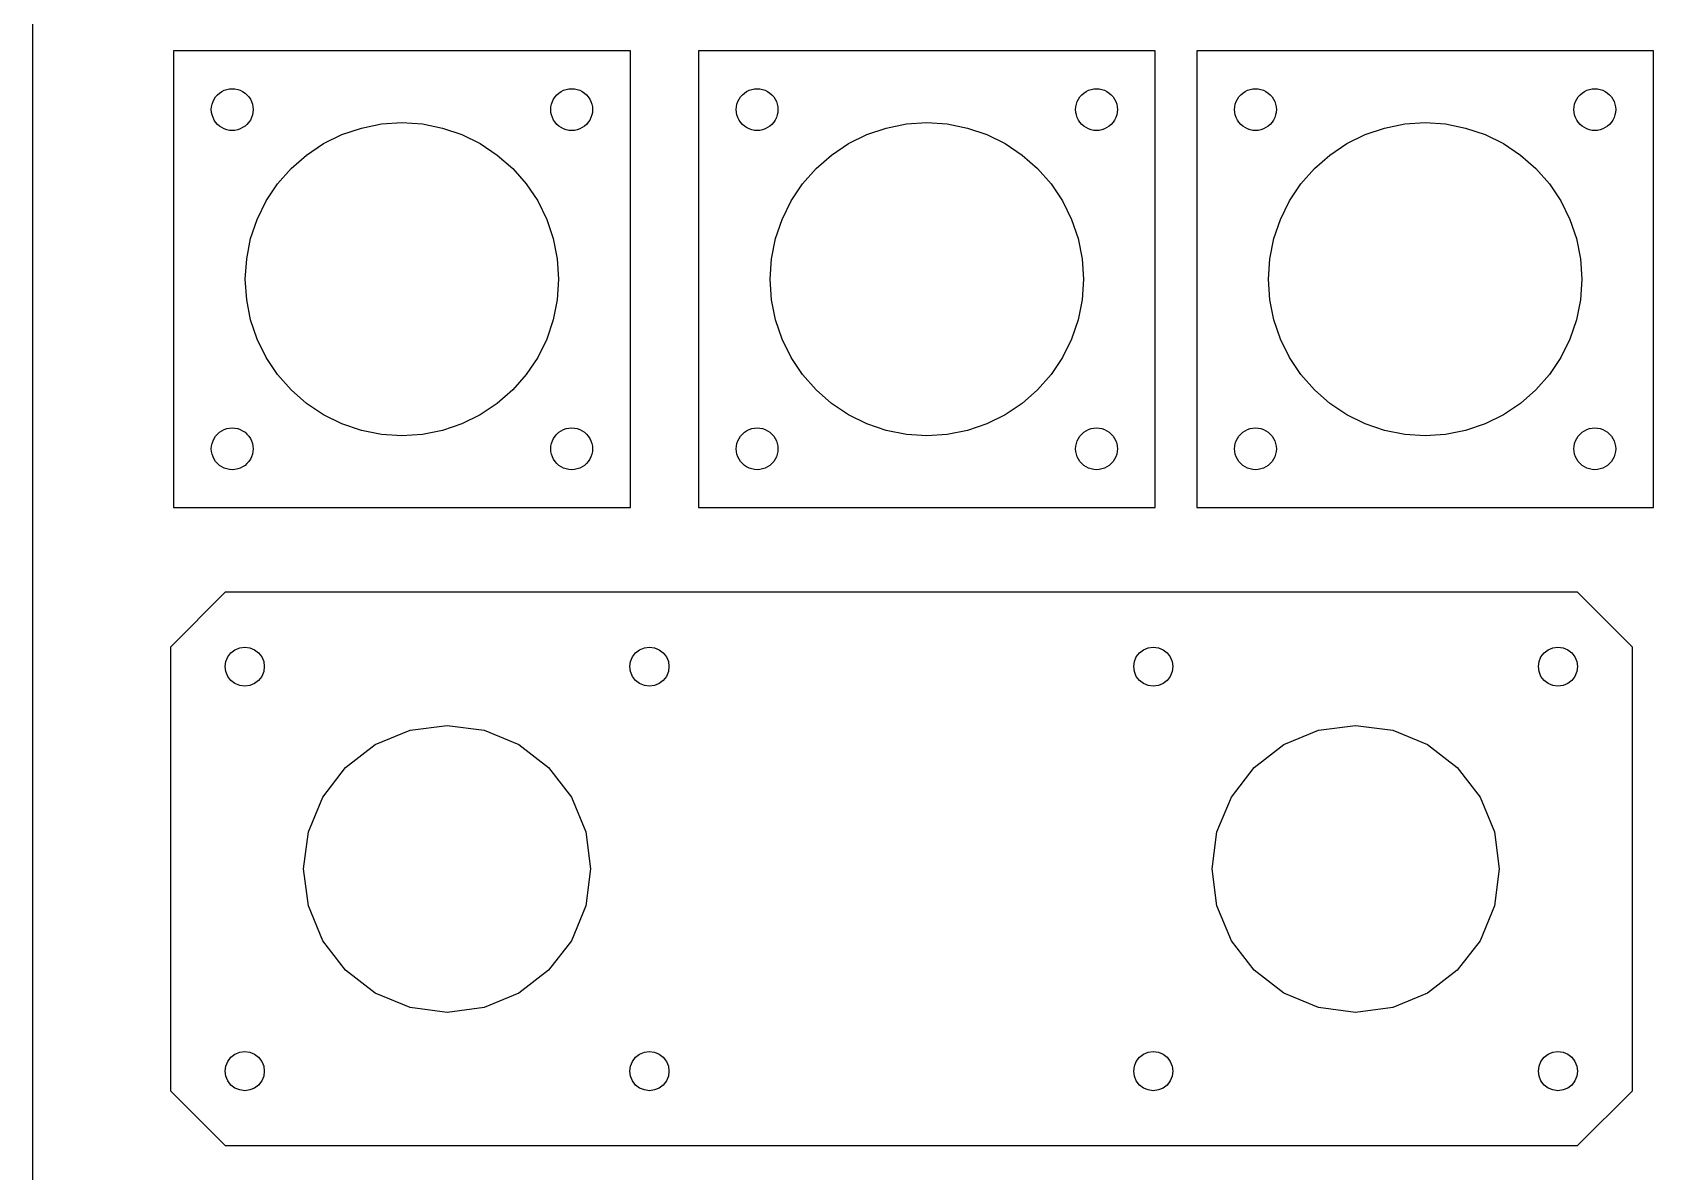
# Model space of a CAD drawing. Extents: x -40 to 860, y 223 to 823.
# Drawn here: x -39.8 to 84.4, y 649.8 to 737.1 of the extents above; entities that cross this region are included whole.
import ezdxf

# ---------------------------------------------------------------- set-up
doc = ezdxf.new("R2010")
doc.units = 0
doc.header["$MEASUREMENT"] = 0
doc.layers.add('Component#1', color=7, linetype='Continuous')
doc.layers.add('Component#2', color=7, linetype='Continuous')

msp = doc.modelspace()

# ---------------------------------------------------------------- linework, layer by layer
at = {"color": 1}
msp.add_line((-39.78, 822.9), (-39.78, 222.9), dxfattribs=at)
at = {"layer": 'Component#1', "color": 2}
for points in [[(-28.97, 735.71, 0), (-28.97, 700.71, 0), (6.03, 700.71, 0), (6.03, 735.71, 0), (-28.97, 735.71, 0)], [(11.24, 735.71, 0), (11.24, 700.71, 0), (46.24, 700.71, 0), (46.24, 735.71, 0), (11.24, 735.71, 0)], [(49.42, 735.71, 0), (49.42, 700.71, 0), (84.42, 700.71, 0), (84.42, 735.71, 0), (49.42, 735.71, 0)]]:
    msp.add_polyline3d(points, dxfattribs=at)
at = {"layer": 'Component#1'}
for points in [[(-25.08, 732.69, 0), (-24.88, 732.76, 0), (-24.68, 732.8, 0), (-24.47, 732.81, 0), (-24.26, 732.8, 0), (-24.05, 732.76, 0), (-23.85, 732.69, 0), (-23.67, 732.6, 0), (-23.49, 732.48, 0), (-23.34, 732.34, 0), (-23.2, 732.18, 0), (-23.08, 732.01, 0), (-22.99, 731.82, 0), (-22.92, 731.62, 0), (-22.88, 731.42, 0), (-22.87, 731.21, 0), (-22.88, 731, 0), (-22.92, 730.8, 0), (-22.99, 730.6, 0), (-23.08, 730.41, 0), (-23.2, 730.24, 0), (-23.34, 730.08, 0), (-23.49, 729.94, 0), (-23.67, 729.83, 0), (-23.85, 729.73, 0), (-24.05, 729.67, 0), (-24.26, 729.62, 0), (-24.47, 729.61, 0), (-24.68, 729.62, 0), (-24.88, 729.67, 0), (-25.08, 729.73, 0), (-25.27, 729.83, 0), (-25.44, 729.94, 0), (-25.6, 730.08, 0), (-25.74, 730.24, 0), (-25.85, 730.41, 0), (-25.94, 730.6, 0), (-26.01, 730.8, 0), (-26.05, 731, 0), (-26.07, 731.21, 0), (-26.05, 731.42, 0), (-26.01, 731.62, 0), (-25.94, 731.82, 0), (-25.85, 732.01, 0), (-25.74, 732.18, 0), (-25.6, 732.34, 0), (-25.44, 732.48, 0), (-25.27, 732.6, 0), (-25.08, 732.69, 0)], [(-0.05, 731, 0), (-0.07, 731.21, 0), (-0.05, 731.42, 0), (-0.01, 731.62, 0), (0.06, 731.82, 0), (0.15, 732.01, 0), (0.26, 732.18, 0), (0.4, 732.34, 0), (0.56, 732.48, 0), (0.73, 732.6, 0), (0.92, 732.69, 0), (1.12, 732.76, 0), (1.32, 732.8, 0), (1.53, 732.81, 0), (1.74, 732.8, 0), (1.95, 732.76, 0), (2.15, 732.69, 0), (2.33, 732.6, 0), (2.51, 732.48, 0), (2.66, 732.34, 0), (2.8, 732.18, 0), (2.92, 732.01, 0), (3.01, 731.82, 0), (3.08, 731.62, 0), (3.12, 731.42, 0), (3.13, 731.21, 0), (3.12, 731, 0), (3.08, 730.8, 0), (3.01, 730.6, 0), (2.92, 730.41, 0), (2.8, 730.24, 0), (2.66, 730.08, 0), (2.51, 729.94, 0), (2.33, 729.83, 0), (2.15, 729.73, 0), (1.95, 729.67, 0), (1.74, 729.62, 0), (1.53, 729.61, 0), (1.32, 729.62, 0), (1.12, 729.67, 0), (0.92, 729.73, 0), (0.73, 729.83, 0), (0.56, 729.94, 0), (0.4, 730.08, 0), (0.26, 730.24, 0), (0.15, 730.41, 0), (0.06, 730.6, 0), (-0.01, 730.8, 0), (-0.05, 731, 0)], [(15.13, 732.69, 0), (15.33, 732.76, 0), (15.53, 732.8, 0), (15.74, 732.81, 0), (15.95, 732.8, 0), (16.16, 732.76, 0), (16.35, 732.69, 0), (16.54, 732.6, 0), (16.72, 732.48, 0), (16.87, 732.34, 0), (17.01, 732.18, 0), (17.13, 732.01, 0), (17.22, 731.82, 0), (17.29, 731.62, 0), (17.33, 731.42, 0), (17.34, 731.21, 0), (17.33, 731, 0), (17.29, 730.8, 0), (17.22, 730.6, 0), (17.13, 730.41, 0), (17.01, 730.24, 0), (16.87, 730.08, 0), (16.72, 729.94, 0), (16.54, 729.83, 0), (16.35, 729.73, 0), (16.16, 729.67, 0), (15.95, 729.62, 0), (15.74, 729.61, 0), (15.53, 729.62, 0), (15.33, 729.67, 0), (15.13, 729.73, 0), (14.94, 729.83, 0), (14.77, 729.94, 0), (14.61, 730.08, 0), (14.47, 730.24, 0), (14.36, 730.41, 0), (14.26, 730.6, 0), (14.2, 730.8, 0), (14.16, 731, 0), (14.14, 731.21, 0), (14.16, 731.42, 0), (14.2, 731.62, 0), (14.26, 731.82, 0), (14.36, 732.01, 0), (14.47, 732.18, 0), (14.61, 732.34, 0), (14.77, 732.48, 0), (14.94, 732.6, 0), (15.13, 732.69, 0)], [(40.16, 731, 0), (40.14, 731.21, 0), (40.16, 731.42, 0), (40.2, 731.62, 0), (40.26, 731.82, 0), (40.36, 732.01, 0), (40.47, 732.18, 0), (40.61, 732.34, 0), (40.77, 732.48, 0), (40.94, 732.6, 0), (41.13, 732.69, 0), (41.33, 732.76, 0), (41.53, 732.8, 0), (41.74, 732.81, 0), (41.95, 732.8, 0), (42.16, 732.76, 0), (42.35, 732.69, 0), (42.54, 732.6, 0), (42.72, 732.48, 0), (42.87, 732.34, 0), (43.01, 732.18, 0), (43.13, 732.01, 0), (43.22, 731.82, 0), (43.29, 731.62, 0), (43.33, 731.42, 0), (43.34, 731.21, 0), (43.33, 731, 0), (43.29, 730.8, 0), (43.22, 730.6, 0), (43.13, 730.41, 0), (43.01, 730.24, 0), (42.87, 730.08, 0), (42.72, 729.94, 0), (42.54, 729.83, 0), (42.35, 729.73, 0), (42.16, 729.67, 0), (41.95, 729.62, 0), (41.74, 729.61, 0), (41.53, 729.62, 0), (41.33, 729.67, 0), (41.13, 729.73, 0), (40.94, 729.83, 0), (40.77, 729.94, 0), (40.61, 730.08, 0), (40.47, 730.24, 0), (40.36, 730.41, 0), (40.26, 730.6, 0), (40.2, 730.8, 0), (40.16, 731, 0)], [(53.3, 732.69, 0), (53.5, 732.76, 0), (53.71, 732.8, 0), (53.92, 732.81, 0), (54.13, 732.8, 0), (54.33, 732.76, 0), (54.53, 732.69, 0), (54.72, 732.6, 0), (54.89, 732.48, 0), (55.05, 732.34, 0), (55.19, 732.18, 0), (55.3, 732.01, 0), (55.39, 731.82, 0), (55.46, 731.62, 0), (55.5, 731.42, 0), (55.52, 731.21, 0), (55.5, 731, 0), (55.46, 730.8, 0), (55.39, 730.6, 0), (55.3, 730.41, 0), (55.19, 730.24, 0), (55.05, 730.08, 0), (54.89, 729.94, 0), (54.72, 729.83, 0), (54.53, 729.73, 0), (54.33, 729.67, 0), (54.13, 729.62, 0), (53.92, 729.61, 0), (53.71, 729.62, 0), (53.5, 729.67, 0), (53.3, 729.73, 0), (53.12, 729.83, 0), (52.94, 729.94, 0), (52.79, 730.08, 0), (52.65, 730.24, 0), (52.53, 730.41, 0), (52.44, 730.6, 0), (52.37, 730.8, 0), (52.33, 731, 0), (52.32, 731.21, 0), (52.33, 731.42, 0), (52.37, 731.62, 0), (52.44, 731.82, 0), (52.53, 732.01, 0), (52.65, 732.18, 0), (52.79, 732.34, 0), (52.94, 732.48, 0), (53.12, 732.6, 0), (53.3, 732.69, 0)], [(78.33, 731, 0), (78.32, 731.21, 0), (78.33, 731.42, 0), (78.37, 731.62, 0), (78.44, 731.82, 0), (78.53, 732.01, 0), (78.65, 732.18, 0), (78.79, 732.34, 0), (78.94, 732.48, 0), (79.12, 732.6, 0), (79.3, 732.69, 0), (79.5, 732.76, 0), (79.71, 732.8, 0), (79.92, 732.81, 0), (80.13, 732.8, 0), (80.33, 732.76, 0), (80.53, 732.69, 0), (80.72, 732.6, 0), (80.89, 732.48, 0), (81.05, 732.34, 0), (81.19, 732.18, 0), (81.3, 732.01, 0), (81.39, 731.82, 0), (81.46, 731.62, 0), (81.5, 731.42, 0), (81.52, 731.21, 0), (81.5, 731, 0), (81.46, 730.8, 0), (81.39, 730.6, 0), (81.3, 730.41, 0), (81.19, 730.24, 0), (81.05, 730.08, 0), (80.89, 729.94, 0), (80.72, 729.83, 0), (80.53, 729.73, 0), (80.33, 729.67, 0), (80.13, 729.62, 0), (79.92, 729.61, 0), (79.71, 729.62, 0), (79.5, 729.67, 0), (79.3, 729.73, 0), (79.12, 729.83, 0), (78.94, 729.94, 0), (78.79, 730.08, 0), (78.65, 730.24, 0), (78.53, 730.41, 0), (78.44, 730.6, 0), (78.37, 730.8, 0), (78.33, 731, 0)], [(-23.47, 718.21, 0), (-23.36, 719.78, 0), (-23.06, 721.32, 0), (-22.55, 722.8, 0), (-21.86, 724.21, 0), (-20.99, 725.52, 0), (-19.95, 726.7, 0), (-18.77, 727.73, 0), (-17.47, 728.6, 0), (-16.06, 729.3, 0), (-14.57, 729.8, 0), (-13.03, 730.11, 0), (-11.47, 730.21, 0), (-9.9, 730.11, 0), (-8.36, 729.8, 0), (-6.87, 729.3, 0), (-5.47, 728.6, 0), (-4.16, 727.73, 0), (-2.98, 726.7, 0), (-1.95, 725.52, 0), (-1.07, 724.21, 0), (-0.38, 722.8, 0), (0.12, 721.32, 0), (0.43, 719.78, 0), (0.53, 718.21, 0), (0.43, 716.64, 0), (0.12, 715.1, 0), (-0.38, 713.62, 0), (-1.07, 712.21, 0), (-1.95, 710.91, 0), (-2.98, 709.73, 0), (-4.16, 708.69, 0), (-5.47, 707.82, 0), (-6.87, 707.12, 0), (-8.36, 706.62, 0), (-9.9, 706.31, 0), (-11.47, 706.21, 0), (-13.03, 706.31, 0), (-14.57, 706.62, 0), (-16.06, 707.12, 0), (-17.47, 707.82, 0), (-18.77, 708.69, 0), (-19.95, 709.73, 0), (-20.99, 710.91, 0), (-21.86, 712.21, 0), (-22.55, 713.62, 0), (-23.06, 715.1, 0), (-23.36, 716.64, 0), (-23.47, 718.21, 0)], [(16.74, 718.21, 0), (16.84, 719.78, 0), (17.15, 721.32, 0), (17.66, 722.8, 0), (18.35, 724.21, 0), (19.22, 725.52, 0), (20.26, 726.7, 0), (21.44, 727.73, 0), (22.74, 728.6, 0), (24.15, 729.3, 0), (25.64, 729.8, 0), (27.18, 730.11, 0), (28.74, 730.21, 0), (30.31, 730.11, 0), (31.85, 729.8, 0), (33.33, 729.3, 0), (34.74, 728.6, 0), (36.05, 727.73, 0), (37.23, 726.7, 0), (38.26, 725.52, 0), (39.13, 724.21, 0), (39.83, 722.8, 0), (40.33, 721.32, 0), (40.64, 719.78, 0), (40.74, 718.21, 0), (40.64, 716.64, 0), (40.33, 715.1, 0), (39.83, 713.62, 0), (39.13, 712.21, 0), (38.26, 710.91, 0), (37.23, 709.73, 0), (36.05, 708.69, 0), (34.74, 707.82, 0), (33.33, 707.12, 0), (31.85, 706.62, 0), (30.31, 706.31, 0), (28.74, 706.21, 0), (27.18, 706.31, 0), (25.64, 706.62, 0), (24.15, 707.12, 0), (22.74, 707.82, 0), (21.44, 708.69, 0), (20.26, 709.73, 0), (19.22, 710.91, 0), (18.35, 712.21, 0), (17.66, 713.62, 0), (17.15, 715.1, 0), (16.84, 716.64, 0), (16.74, 718.21, 0)], [(54.92, 718.21, 0), (55.02, 719.78, 0), (55.33, 721.32, 0), (55.83, 722.8, 0), (56.52, 724.21, 0), (57.4, 725.52, 0), (58.43, 726.7, 0), (59.61, 727.73, 0), (60.92, 728.6, 0), (62.32, 729.3, 0), (63.81, 729.8, 0), (65.35, 730.11, 0), (66.92, 730.21, 0), (68.48, 730.11, 0), (70.02, 729.8, 0), (71.51, 729.3, 0), (72.92, 728.6, 0), (74.22, 727.73, 0), (75.4, 726.7, 0), (76.44, 725.52, 0), (77.31, 724.21, 0), (78, 722.8, 0), (78.51, 721.32, 0), (78.81, 719.78, 0), (78.92, 718.21, 0), (78.81, 716.64, 0), (78.51, 715.1, 0), (78, 713.62, 0), (77.31, 712.21, 0), (76.44, 710.91, 0), (75.4, 709.73, 0), (74.22, 708.69, 0), (72.92, 707.82, 0), (71.51, 707.12, 0), (70.02, 706.62, 0), (68.48, 706.31, 0), (66.92, 706.21, 0), (65.35, 706.31, 0), (63.81, 706.62, 0), (62.32, 707.12, 0), (60.92, 707.82, 0), (59.61, 708.69, 0), (58.43, 709.73, 0), (57.4, 710.91, 0), (56.52, 712.21, 0), (55.83, 713.62, 0), (55.33, 715.1, 0), (55.02, 716.64, 0), (54.92, 718.21, 0)], [(-24.47, 703.61, 0), (-24.68, 703.62, 0), (-24.88, 703.67, 0), (-25.08, 703.73, 0), (-25.27, 703.83, 0), (-25.44, 703.94, 0), (-25.6, 704.08, 0), (-25.74, 704.24, 0), (-25.85, 704.41, 0), (-25.94, 704.6, 0), (-26.01, 704.8, 0), (-26.05, 705, 0), (-26.07, 705.21, 0), (-26.05, 705.42, 0), (-26.01, 705.62, 0), (-25.94, 705.82, 0), (-25.85, 706.01, 0), (-25.74, 706.18, 0), (-25.6, 706.34, 0), (-25.44, 706.48, 0), (-25.27, 706.6, 0), (-25.08, 706.69, 0), (-24.88, 706.76, 0), (-24.68, 706.8, 0), (-24.47, 706.81, 0), (-24.26, 706.8, 0), (-24.05, 706.76, 0), (-23.85, 706.69, 0), (-23.67, 706.6, 0), (-23.49, 706.48, 0), (-23.34, 706.34, 0), (-23.2, 706.18, 0), (-23.08, 706.01, 0), (-22.99, 705.82, 0), (-22.92, 705.62, 0), (-22.88, 705.42, 0), (-22.87, 705.21, 0), (-22.88, 705, 0), (-22.92, 704.8, 0), (-22.99, 704.6, 0), (-23.08, 704.41, 0), (-23.2, 704.24, 0), (-23.34, 704.08, 0), (-23.49, 703.94, 0), (-23.67, 703.83, 0), (-23.85, 703.73, 0), (-24.05, 703.67, 0), (-24.26, 703.62, 0), (-24.47, 703.61, 0)], [(2.92, 706.01, 0), (3.01, 705.82, 0), (3.08, 705.62, 0), (3.12, 705.42, 0), (3.13, 705.21, 0), (3.12, 705, 0), (3.08, 704.8, 0), (3.01, 704.6, 0), (2.92, 704.41, 0), (2.8, 704.24, 0), (2.66, 704.08, 0), (2.51, 703.94, 0), (2.33, 703.83, 0), (2.15, 703.73, 0), (1.95, 703.67, 0), (1.74, 703.62, 0), (1.53, 703.61, 0), (1.32, 703.62, 0), (1.12, 703.67, 0), (0.92, 703.73, 0), (0.73, 703.83, 0), (0.56, 703.94, 0), (0.4, 704.08, 0), (0.26, 704.24, 0), (0.15, 704.41, 0), (0.06, 704.6, 0), (-0.01, 704.8, 0), (-0.05, 705, 0), (-0.07, 705.21, 0), (-0.05, 705.42, 0), (-0.01, 705.62, 0), (0.06, 705.82, 0), (0.15, 706.01, 0), (0.26, 706.18, 0), (0.4, 706.34, 0), (0.56, 706.48, 0), (0.73, 706.6, 0), (0.92, 706.69, 0), (1.12, 706.76, 0), (1.32, 706.8, 0), (1.53, 706.81, 0), (1.74, 706.8, 0), (1.95, 706.76, 0), (2.15, 706.69, 0), (2.33, 706.6, 0), (2.51, 706.48, 0), (2.66, 706.34, 0), (2.8, 706.18, 0), (2.92, 706.01, 0)], [(15.74, 703.61, 0), (15.53, 703.62, 0), (15.33, 703.67, 0), (15.13, 703.73, 0), (14.94, 703.83, 0), (14.77, 703.94, 0), (14.61, 704.08, 0), (14.47, 704.24, 0), (14.36, 704.41, 0), (14.26, 704.6, 0), (14.2, 704.8, 0), (14.16, 705, 0), (14.14, 705.21, 0), (14.16, 705.42, 0), (14.2, 705.62, 0), (14.26, 705.82, 0), (14.36, 706.01, 0), (14.47, 706.18, 0), (14.61, 706.34, 0), (14.77, 706.48, 0), (14.94, 706.6, 0), (15.13, 706.69, 0), (15.33, 706.76, 0), (15.53, 706.8, 0), (15.74, 706.81, 0), (15.95, 706.8, 0), (16.16, 706.76, 0), (16.35, 706.69, 0), (16.54, 706.6, 0), (16.72, 706.48, 0), (16.87, 706.34, 0), (17.01, 706.18, 0), (17.13, 706.01, 0), (17.22, 705.82, 0), (17.29, 705.62, 0), (17.33, 705.42, 0), (17.34, 705.21, 0), (17.33, 705, 0), (17.29, 704.8, 0), (17.22, 704.6, 0), (17.13, 704.41, 0), (17.01, 704.24, 0), (16.87, 704.08, 0), (16.72, 703.94, 0), (16.54, 703.83, 0), (16.35, 703.73, 0), (16.16, 703.67, 0), (15.95, 703.62, 0), (15.74, 703.61, 0)], [(43.13, 706.01, 0), (43.22, 705.82, 0), (43.29, 705.62, 0), (43.33, 705.42, 0), (43.34, 705.21, 0), (43.33, 705, 0), (43.29, 704.8, 0), (43.22, 704.6, 0), (43.13, 704.41, 0), (43.01, 704.24, 0), (42.87, 704.08, 0), (42.72, 703.94, 0), (42.54, 703.83, 0), (42.35, 703.73, 0), (42.16, 703.67, 0), (41.95, 703.62, 0), (41.74, 703.61, 0), (41.53, 703.62, 0), (41.33, 703.67, 0), (41.13, 703.73, 0), (40.94, 703.83, 0), (40.77, 703.94, 0), (40.61, 704.08, 0), (40.47, 704.24, 0), (40.36, 704.41, 0), (40.26, 704.6, 0), (40.2, 704.8, 0), (40.16, 705, 0), (40.14, 705.21, 0), (40.16, 705.42, 0), (40.2, 705.62, 0), (40.26, 705.82, 0), (40.36, 706.01, 0), (40.47, 706.18, 0), (40.61, 706.34, 0), (40.77, 706.48, 0), (40.94, 706.6, 0), (41.13, 706.69, 0), (41.33, 706.76, 0), (41.53, 706.8, 0), (41.74, 706.81, 0), (41.95, 706.8, 0), (42.16, 706.76, 0), (42.35, 706.69, 0), (42.54, 706.6, 0), (42.72, 706.48, 0), (42.87, 706.34, 0), (43.01, 706.18, 0), (43.13, 706.01, 0)], [(53.92, 703.61, 0), (53.71, 703.62, 0), (53.5, 703.67, 0), (53.3, 703.73, 0), (53.12, 703.83, 0), (52.94, 703.94, 0), (52.79, 704.08, 0), (52.65, 704.24, 0), (52.53, 704.41, 0), (52.44, 704.6, 0), (52.37, 704.8, 0), (52.33, 705, 0), (52.32, 705.21, 0), (52.33, 705.42, 0), (52.37, 705.62, 0), (52.44, 705.82, 0), (52.53, 706.01, 0), (52.65, 706.18, 0), (52.79, 706.34, 0), (52.94, 706.48, 0), (53.12, 706.6, 0), (53.3, 706.69, 0), (53.5, 706.76, 0), (53.71, 706.8, 0), (53.92, 706.81, 0), (54.13, 706.8, 0), (54.33, 706.76, 0), (54.53, 706.69, 0), (54.72, 706.6, 0), (54.89, 706.48, 0), (55.05, 706.34, 0), (55.19, 706.18, 0), (55.3, 706.01, 0), (55.39, 705.82, 0), (55.46, 705.62, 0), (55.5, 705.42, 0), (55.52, 705.21, 0), (55.5, 705, 0), (55.46, 704.8, 0), (55.39, 704.6, 0), (55.3, 704.41, 0), (55.19, 704.24, 0), (55.05, 704.08, 0), (54.89, 703.94, 0), (54.72, 703.83, 0), (54.53, 703.73, 0), (54.33, 703.67, 0), (54.13, 703.62, 0), (53.92, 703.61, 0)], [(81.3, 706.01, 0), (81.39, 705.82, 0), (81.46, 705.62, 0), (81.5, 705.42, 0), (81.52, 705.21, 0), (81.5, 705, 0), (81.46, 704.8, 0), (81.39, 704.6, 0), (81.3, 704.41, 0), (81.19, 704.24, 0), (81.05, 704.08, 0), (80.89, 703.94, 0), (80.72, 703.83, 0), (80.53, 703.73, 0), (80.33, 703.67, 0), (80.13, 703.62, 0), (79.92, 703.61, 0), (79.71, 703.62, 0), (79.5, 703.67, 0), (79.3, 703.73, 0), (79.12, 703.83, 0), (78.94, 703.94, 0), (78.79, 704.08, 0), (78.65, 704.24, 0), (78.53, 704.41, 0), (78.44, 704.6, 0), (78.37, 704.8, 0), (78.33, 705, 0), (78.32, 705.21, 0), (78.33, 705.42, 0), (78.37, 705.62, 0), (78.44, 705.82, 0), (78.53, 706.01, 0), (78.65, 706.18, 0), (78.79, 706.34, 0), (78.94, 706.48, 0), (79.12, 706.6, 0), (79.3, 706.69, 0), (79.5, 706.76, 0), (79.71, 706.8, 0), (79.92, 706.81, 0), (80.13, 706.8, 0), (80.33, 706.76, 0), (80.53, 706.69, 0), (80.72, 706.6, 0), (80.89, 706.48, 0), (81.05, 706.34, 0), (81.19, 706.18, 0), (81.3, 706.01, 0)]]:
    msp.add_polyline3d(points, dxfattribs=at)
at = {"layer": 'Component#2', "color": 2}
msp.add_polyline3d([(78.59, 694.22, 0), (-25.01, 694.22, 0), (-29.21, 690.02, 0), (-29.21, 656.02, 0), (-25.01, 651.82, 0), (78.59, 651.82, 0), (82.79, 656.02, 0), (82.79, 690.02, 0), (78.59, 694.22, 0)], dxfattribs=at)
at = {"layer": 'Component#2'}
for points in [[(-22.76, 687.23, 0), (-23.12, 687.08, 0), (-23.51, 687.02, 0), (-23.89, 687.08, 0), (-24.26, 687.23, 0), (-24.57, 687.46, 0), (-24.81, 687.77, 0), (-24.96, 688.14, 0), (-25.01, 688.52, 0), (-24.96, 688.91, 0), (-24.81, 689.27, 0), (-24.57, 689.59, 0), (-24.26, 689.82, 0), (-23.89, 689.97, 0), (-23.51, 690.02, 0), (-23.12, 689.97, 0), (-22.76, 689.82, 0), (-22.45, 689.59, 0), (-22.21, 689.27, 0), (-22.06, 688.91, 0), (-22.01, 688.52, 0), (-22.06, 688.14, 0), (-22.21, 687.77, 0), (-22.45, 687.46, 0), (-22.76, 687.23, 0)], [(8.24, 687.23, 0), (7.88, 687.08, 0), (7.49, 687.02, 0), (7.11, 687.08, 0), (6.74, 687.23, 0), (6.43, 687.46, 0), (6.19, 687.77, 0), (6.04, 688.14, 0), (5.99, 688.52, 0), (6.04, 688.91, 0), (6.19, 689.27, 0), (6.43, 689.59, 0), (6.74, 689.82, 0), (7.11, 689.97, 0), (7.49, 690.02, 0), (7.88, 689.97, 0), (8.24, 689.82, 0), (8.55, 689.59, 0), (8.79, 689.27, 0), (8.94, 688.91, 0), (8.99, 688.52, 0), (8.94, 688.14, 0), (8.79, 687.77, 0), (8.55, 687.46, 0), (8.24, 687.23, 0)], [(46.84, 687.23, 0), (46.48, 687.08, 0), (46.09, 687.02, 0), (45.71, 687.08, 0), (45.34, 687.23, 0), (45.03, 687.46, 0), (44.79, 687.77, 0), (44.64, 688.14, 0), (44.59, 688.52, 0), (44.64, 688.91, 0), (44.79, 689.27, 0), (45.03, 689.59, 0), (45.34, 689.82, 0), (45.71, 689.97, 0), (46.09, 690.02, 0), (46.48, 689.97, 0), (46.84, 689.82, 0), (47.15, 689.59, 0), (47.39, 689.27, 0), (47.54, 688.91, 0), (47.59, 688.52, 0), (47.54, 688.14, 0), (47.39, 687.77, 0), (47.15, 687.46, 0), (46.84, 687.23, 0)], [(77.84, 687.23, 0), (77.48, 687.08, 0), (77.09, 687.02, 0), (76.71, 687.08, 0), (76.34, 687.23, 0), (76.03, 687.46, 0), (75.79, 687.77, 0), (75.64, 688.14, 0), (75.59, 688.52, 0), (75.64, 688.91, 0), (75.79, 689.27, 0), (76.03, 689.59, 0), (76.34, 689.82, 0), (76.71, 689.97, 0), (77.09, 690.02, 0), (77.48, 689.97, 0), (77.84, 689.82, 0), (78.15, 689.59, 0), (78.39, 689.27, 0), (78.54, 688.91, 0), (78.59, 688.52, 0), (78.54, 688.14, 0), (78.39, 687.77, 0), (78.15, 687.46, 0), (77.84, 687.23, 0)], [(-0.23, 665.25, 0), (-2.51, 663.5, 0), (-5.16, 662.4, 0), (-8.01, 662.02, 0), (-10.85, 662.4, 0), (-13.51, 663.5, 0), (-15.78, 665.25, 0), (-17.53, 667.52, 0), (-18.63, 670.18, 0), (-19.01, 673.02, 0), (-18.63, 675.87, 0), (-17.53, 678.52, 0), (-15.78, 680.8, 0), (-13.51, 682.55, 0), (-10.85, 683.65, 0), (-8.01, 684.02, 0), (-5.16, 683.65, 0), (-2.51, 682.55, 0), (-0.23, 680.8, 0), (1.52, 678.52, 0), (2.62, 675.87, 0), (2.99, 673.02, 0), (2.62, 670.18, 0), (1.52, 667.52, 0), (-0.23, 665.25, 0)], [(69.37, 665.25, 0), (67.09, 663.5, 0), (64.44, 662.4, 0), (61.59, 662.02, 0), (58.75, 662.4, 0), (56.09, 663.5, 0), (53.82, 665.25, 0), (52.07, 667.52, 0), (50.97, 670.18, 0), (50.59, 673.02, 0), (50.97, 675.87, 0), (52.07, 678.52, 0), (53.82, 680.8, 0), (56.09, 682.55, 0), (58.75, 683.65, 0), (61.59, 684.02, 0), (64.44, 683.65, 0), (67.09, 682.55, 0), (69.37, 680.8, 0), (71.12, 678.52, 0), (72.22, 675.87, 0), (72.59, 673.02, 0), (72.22, 670.18, 0), (71.12, 667.52, 0), (69.37, 665.25, 0)], [(-24.96, 657.14, 0), (-25.01, 657.52, 0), (-24.96, 657.91, 0), (-24.81, 658.27, 0), (-24.57, 658.59, 0), (-24.26, 658.82, 0), (-23.89, 658.97, 0), (-23.51, 659.02, 0), (-23.12, 658.97, 0), (-22.76, 658.82, 0), (-22.45, 658.59, 0), (-22.21, 658.27, 0), (-22.06, 657.91, 0), (-22.01, 657.52, 0), (-22.06, 657.14, 0), (-22.21, 656.77, 0), (-22.45, 656.46, 0), (-22.76, 656.23, 0), (-23.12, 656.08, 0), (-23.51, 656.02, 0), (-23.89, 656.08, 0), (-24.26, 656.23, 0), (-24.57, 656.46, 0), (-24.81, 656.77, 0), (-24.96, 657.14, 0)], [(7.88, 656.08, 0), (7.49, 656.02, 0), (7.11, 656.08, 0), (6.74, 656.23, 0), (6.43, 656.46, 0), (6.19, 656.77, 0), (6.04, 657.14, 0), (5.99, 657.52, 0), (6.04, 657.91, 0), (6.19, 658.27, 0), (6.43, 658.59, 0), (6.74, 658.82, 0), (7.11, 658.97, 0), (7.49, 659.02, 0), (7.88, 658.97, 0), (8.24, 658.82, 0), (8.55, 658.59, 0), (8.79, 658.27, 0), (8.94, 657.91, 0), (8.99, 657.52, 0), (8.94, 657.14, 0), (8.79, 656.77, 0), (8.55, 656.46, 0), (8.24, 656.23, 0), (7.88, 656.08, 0)], [(44.64, 657.14, 0), (44.59, 657.52, 0), (44.64, 657.91, 0), (44.79, 658.27, 0), (45.03, 658.59, 0), (45.34, 658.82, 0), (45.71, 658.97, 0), (46.09, 659.02, 0), (46.48, 658.97, 0), (46.84, 658.82, 0), (47.15, 658.59, 0), (47.39, 658.27, 0), (47.54, 657.91, 0), (47.59, 657.52, 0), (47.54, 657.14, 0), (47.39, 656.77, 0), (47.15, 656.46, 0), (46.84, 656.23, 0), (46.48, 656.08, 0), (46.09, 656.02, 0), (45.71, 656.08, 0), (45.34, 656.23, 0), (45.03, 656.46, 0), (44.79, 656.77, 0), (44.64, 657.14, 0)], [(77.48, 656.08, 0), (77.09, 656.02, 0), (76.71, 656.08, 0), (76.34, 656.23, 0), (76.03, 656.46, 0), (75.79, 656.77, 0), (75.64, 657.14, 0), (75.59, 657.52, 0), (75.64, 657.91, 0), (75.79, 658.27, 0), (76.03, 658.59, 0), (76.34, 658.82, 0), (76.71, 658.97, 0), (77.09, 659.02, 0), (77.48, 658.97, 0), (77.84, 658.82, 0), (78.15, 658.59, 0), (78.39, 658.27, 0), (78.54, 657.91, 0), (78.59, 657.52, 0), (78.54, 657.14, 0), (78.39, 656.77, 0), (78.15, 656.46, 0), (77.84, 656.23, 0), (77.48, 656.08, 0)]]:
    msp.add_polyline3d(points, dxfattribs=at)

doc.saveas('drawing.dxf')
